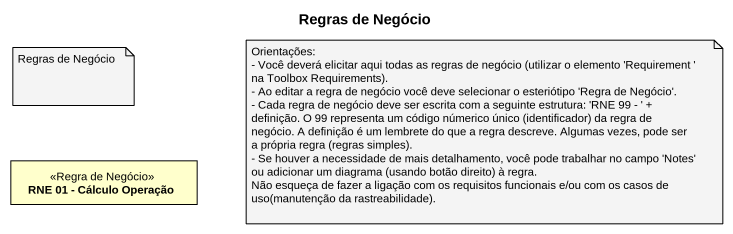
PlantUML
@startuml
title Regras de Negócio
hide circle
hide empty members
class "RNE 01 - Cálculo Operação" as RNE_01_Cálculo_Operação <<Regra de Negócio>>
note as N1
  Orientações:
  - Você deverá elicitar aqui todas as regras de negócio (utilizar o elemento 'Requirement ' na Toolbox Requirements).
  - Ao editar a regra de negócio você deve selecionar o esteriótipo 'Regra de Negócio'.
  - Cada regra de negócio deve ser escrita com a seguinte estrutura: 'RNE 99 - ' + definição. O 99 representa um código númerico único (identificador) da regra de negócio. A definição é um lembrete do que a regra descreve. Algumas vezes, pode ser a própria regra (regras simples).
  - Se houver a necessidade de mais detalhamento, você pode trabalhar no campo 'Notes' ou adicionar um diagrama (usando botão direito) à regra.
  Não esqueça de fazer a ligação com os requisitos funcionais e/ou com os casos de uso(manutenção da rastreabilidade).
end note
note as N2
  Regras de Negócio
end note
@enduml
